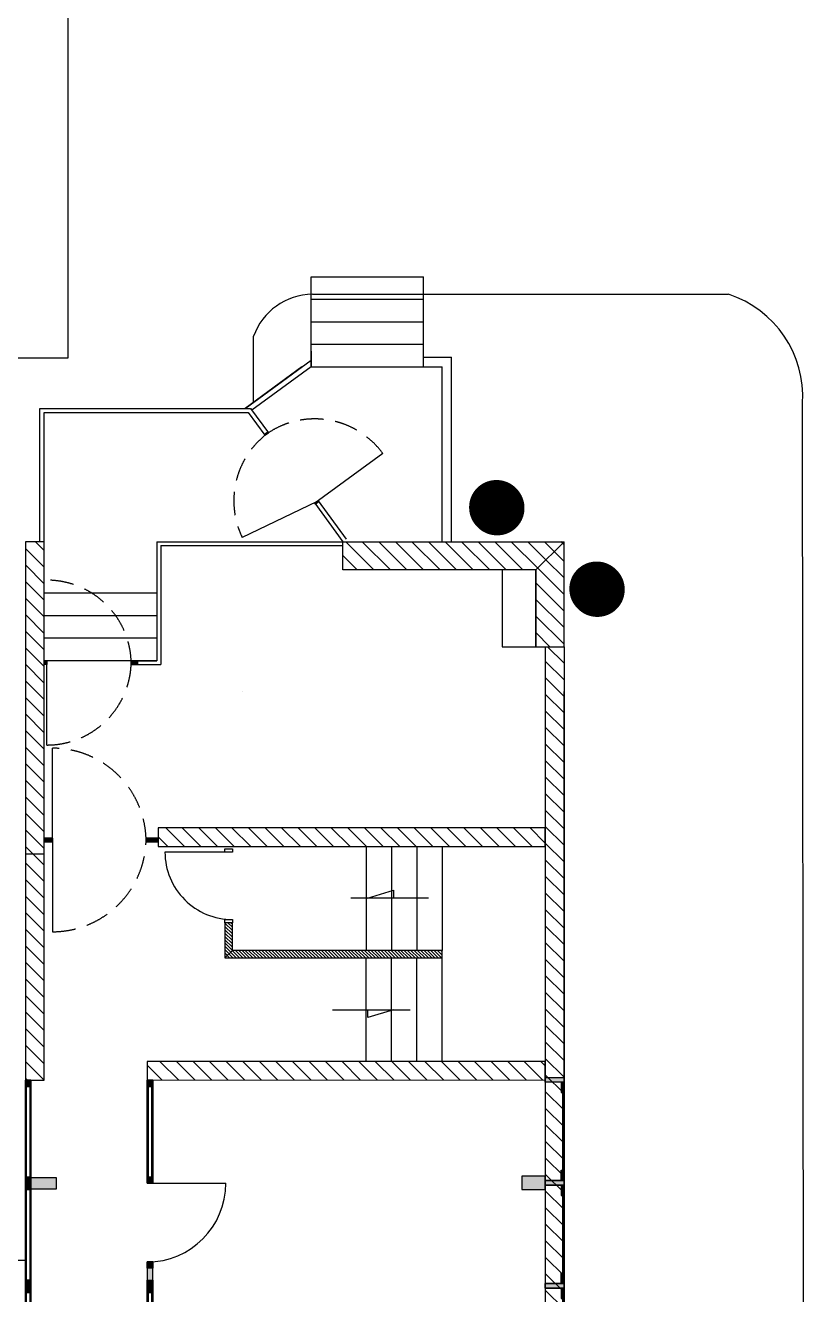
# Model space of a CAD drawing. Header units: inches. Extents: x -116118 to 73671, y 138219 to 302509.
# Drawn here: x -3996 to 6817, y 247785 to 265404 of the extents above; entities that cross this region are included whole.
import ezdxf

# ---------------------------------------------------------------- set-up
doc = ezdxf.new("R2010")
doc.units = ezdxf.units.IN
doc.header["$MEASUREMENT"] = 0
doc.linetypes.add('CACHE', pattern=[0.375, 0.25, -0.125])
doc.layers.get('0').update_dxf_attribs({"color": 250})
for name, color, linetype in [('001 SEC IP Cameras Outside', 20, 'Continuous'), ('1-Hach-Structure', 1, 'Continuous'), ('1-Structure', 7, 'Continuous'), ('1-Structure-Poteaux', 7, 'Continuous'), ('2-Escaliers', 7, 'Continuous'), ('3-Portes', 18, 'Continuous'), ('4-Cloison', 10, 'Continuous'), ('4-Fenetre', 172, 'Continuous'), ('4-Porte-Bureau', 7, 'Continuous')]:
    doc.layers.add(name, color=color, linetype=linetype)
doc.layers.add('OM-CONV-IDEN', color=7, linetype='Continuous', lineweight=25)
pattern_1 = [(315, (-2715.1, 45911.05), (-88.38835, -88.38835), [])]
pattern_2 = [(315, (-2715.1, 45761.05), (-88.38835, -88.38835), [])]

# ---------------------------------------------------------------- blocks, each defined once
blk = doc.blocks.new('A$C59E363AE')
at = {"layer": '4-Cloison'}
h = blk.add_hatch(color=2, dxfattribs=at)
h.paths.add_polyline_path([(10, 1035), (50, 1035), (50, 65), (10, 65)], flags=16)
h.paths.add_polyline_path([(60, 1100), (0, 1100), (0, 0), (60, 0)])
h.paths.add_polyline_path([(60, 0), (0, 0), (0, 65), (60, 65)], flags=17)
h.paths.add_polyline_path([(60, 1035), (0, 1035), (0, 1100), (60, 1100)], flags=17)
for points in [[(60, 1035), (0, 1035), (0, 1100), (60, 1100)], [(60, 0), (0, 0), (0, 65), (60, 65)]]:
    blk.add_hatch(color=109, dxfattribs=at).paths.add_polyline_path(points)
blk.add_lwpolyline([(60, 1100), (0, 1100), (0, 0), (60, 0)], close=True, dxfattribs=at)
at = {"layer": '4-Cloison', "color": 109}
for points in [[(60, 1035), (0, 1035), (0, 1100), (60, 1100)], [(60, 0), (0, 0), (0, 65), (60, 65)]]:
    blk.add_lwpolyline(points, close=True, dxfattribs=at)
at = {"layer": '4-Cloison', "color": 5}
blk.add_lwpolyline([(10, 1035), (50, 1035), (50, 65), (10, 65)], close=True, dxfattribs=at)
blk = doc.blocks.new('A$C32B447F6')
at = {"layer": '1-Structure-Poteaux'}
blk.add_hatch(color=109, dxfattribs=at).paths.add_polyline_path([(270, 125), (0, 125), (0, 0), (270, 0)])
at = {"layer": '1-Structure-Poteaux', "color": 109}
blk.add_lwpolyline([(270, 125), (0, 125), (0, 0), (270, 0)], close=True, dxfattribs=at)
blk = doc.blocks.new('A$C754B23A9')
at = {"layer": '1-Structure-Poteaux'}
blk.add_hatch(color=0, dxfattribs=at).paths.add_polyline_path([(0, 140), (250, 140), (250, 0), (0, 0)])
at = {"layer": '1-Structure-Poteaux', "color": 0}
blk.add_lwpolyline([(0, 140), (250, 140), (250, 0), (0, 0)], close=True, dxfattribs=at)
blk = doc.blocks.new('A$C2E6245AF')
at = {"layer": '4-Fenetre'}
for points in [[(200, 1150), (0, 1150), (0, 1100), (200, 1100)], [(30, 990), (0, 990), (0, 1100), (30, 1100)], [(30, 160), (0, 160), (0, 50), (30, 50)], [(200, 0), (0, 0), (0, 50), (200, 50)]]:
    blk.add_hatch(color=0, dxfattribs=at).paths.add_polyline_path(points)
at = {"layer": '4-Fenetre', "color": 0}
for points in [[(200, 1150), (0, 1150), (0, 1100), (200, 1100)], [(30, 990), (0, 990), (0, 1100), (30, 1100)], [(30, 160), (0, 160), (0, 50), (30, 50)], [(200, 0), (0, 0), (0, 50), (200, 50)]]:
    blk.add_lwpolyline(points, close=True, dxfattribs=at)
at = {"layer": '4-Fenetre'}
blk.add_lwpolyline([(10, 990), (16, 990), (16, 160), (10, 160)], close=True, dxfattribs=at)
blk = doc.blocks.new('A$C2873359B')
at = {"layer": '4-Porte-Bureau', "color": 109}
blk.add_line((0, 840), (840, 840), dxfattribs=at)
blk.add_arc((0, 840), 840, 270, 0, dxfattribs=at)
blk = doc.blocks.new('A$C75424ECB')
at = {"layer": '4-Cloison'}
h = blk.add_hatch(color=2, dxfattribs=at)
h.paths.add_polyline_path([(60, 260), (0, 260), (0, 0), (60, 0)])
h.paths.add_polyline_path([(60, 0), (0, 0), (0, 65), (60, 65)], flags=17)
h.paths.add_polyline_path([(60, 195), (0, 195), (0, 260), (60, 260)], flags=17)
for points in [[(60, 195), (0, 195), (0, 260), (60, 260)], [(60, 0), (0, 0), (0, 65), (60, 65)]]:
    blk.add_hatch(color=109, dxfattribs=at).paths.add_polyline_path(points)
at = {"layer": '4-Cloison', "color": 109}
for points in [[(60, 195), (0, 195), (0, 260), (60, 260)], [(60, 0), (0, 0), (0, 65), (60, 65)]]:
    blk.add_lwpolyline(points, close=True, dxfattribs=at)
at = {"layer": '4-Cloison'}
blk.add_lwpolyline([(60, 260), (0, 260), (0, 0), (60, 0)], close=True, dxfattribs=at)
blk = doc.blocks.new('A$C74B3612B')
at = {"layer": '4-Porte-Bureau', "color": 109}
blk.add_line((0, 1100), (840, 1100), dxfattribs=at)
for name, p in [('A$C2873359B', (0, 260)), ('A$C75424ECB', (0, 0))]:
    blk.add_blockref(name, p, dxfattribs=at)
blk = doc.blocks.new('A$C75522CAF')
at = {"layer": '4-Porte-Bureau'}
blk.add_line((755, 0), (755, 720), dxfattribs=at)
for points in [[(35, 0), (0, 0), (0, 80), (35, 80)], [(790, 0), (755, 0), (755, 80), (790, 80)]]:
    blk.add_lwpolyline(points, close=True, dxfattribs=at)
blk.add_arc((755, 0), 720, 90, 180, dxfattribs=at)
blk = doc.blocks.new('SETUP')
at = {"layer": '1-Hach-Structure'}
h = blk.add_hatch(dxfattribs=at)
h.set_pattern_fill('ANSI31', color=0, scale=1000, style=0)
h.set_pattern_definition(pattern_2)
edge = h.paths.add_edge_path()
edge.add_line((200, -26575), (0, -26575))
edge.add_line((200, -26575), (200, -200))
edge.add_line((0, -26575), (0, 0))
h = blk.add_hatch(dxfattribs=at)
h.set_pattern_fill('ANSI31', color=0, scale=1000, style=0)
h.set_pattern_definition([(315, (-2915.1, 4676.43), (-88.38835, -88.38835), [])])
h.paths.add_polyline_path([(200, -22145), (4450, -22145), (4450, -21945), (200, -21950)])
h = blk.add_hatch(dxfattribs=at)
h.set_pattern_fill('ANSI31', color=0, scale=1000, style=0)
h.set_pattern_definition([(315, (-2715.1, 4676.43), (-88.38835, -88.38835), [])])
h.paths.add_polyline_path([(5550, -27695), (5750, -27695), (5750, -21945), (5550, -21945)])
h = blk.add_hatch(dxfattribs=at)
h.set_pattern_fill('ANSI31', color=0, scale=1000, style=0)
h.set_pattern_definition(pattern_2)
h.paths.add_polyline_path([(200, -24640), (4332, -24640), (4332, -24440), (200, -24440)])
h = blk.add_hatch(dxfattribs=at)
h.set_pattern_fill('ANSI31', color=0, scale=1000, style=0)
h.set_pattern_definition(pattern_1)
h.paths.add_polyline_path([(0, -27695), (300, -27395), (300, -26575), (0, -26575)])
h = blk.add_hatch(dxfattribs=at)
h.set_pattern_fill('ANSI31', color=0, scale=1000, style=0)
h.set_pattern_definition(pattern_1)
h.paths.add_polyline_path([(300, -27395), (2360, -27395), (2360, -27695), (0, -27695)])
at = {"layer": '2-Escaliers'}
h = blk.add_hatch(dxfattribs=at)
h.set_pattern_fill('ANSI31', color=0, scale=200, style=0)
h.set_pattern_definition([(315, (-2715.102, 4676.43), (-17.67767, -17.67767), [])])
h.paths.add_polyline_path([(1302, -23332), (3540, -23332), (3620, -23252), (1302, -23252)])
at = {"layer": '3-Portes'}
for points in [[(4461, -24491), (4332, -24491), (4332, -24531), (4461, -24531)], [(5461, -24531), (5550, -24531), (5550, -24491), (5461, -24491)], [(4620, -26385), (4550, -26385), (4550, -26425), (4620, -26425)], [(5520, -26385), (5550, -26385), (5550, -26425), (5520, -26425)]]:
    blk.add_hatch(color=0, dxfattribs=at).paths.add_polyline_path(points)
at = {"layer": '4-Cloison'}
h = blk.add_hatch(dxfattribs=at)
h.set_pattern_fill('ANSI31', color=0, scale=200, style=0)
h.set_pattern_definition([(315, (-2509.575, 49829.322), (-17.6776695, -17.6776695), [])])
h.paths.add_polyline_path([(3620, -23252), (3540, -23332), (3540, -23627), (3620, -23627)])
at = {"ltscale": 100}
blk.add_line((5750, -20021), (14930, -20021), dxfattribs=at)
blk.add_lwpolyline([(5295, -29655), (7504, -29655), (7504, -35862), (5295, -35862)], close=True, dxfattribs=at)
at = {"layer": '1-Hach-Structure', "color": 0}
blk.add_lwpolyline([(5550, -27695), (5750, -27695), (5750, -21945), (5550, -21945)], close=True, dxfattribs=at)
at = {"layer": '1-Structure', "color": 0}
for p, q in [((0, -26575), (0, 0)), ((200, -26575), (200, -200)), ((5750, -24363), (5550, -24363)), ((200, -26575), (0, -26575)), ((2700, -29565), (3333, -29102)), ((2800, -29563), (3405, -29120))]:
    blk.add_line(p, q, dxfattribs=at)
at = {"layer": '1-Structure', "color": 0, "ltscale": 100}
for p, q in [((1200, -27695), (1200, -29665)), ((1300, -27695), (1300, -29565)), ((1400, -29665), (1200, -29665)), ((1500, -29565), (1300, -29565)), ((2700, -29729), (2700, -29565))]:
    blk.add_line(p, q, dxfattribs=at)
at = {"layer": '1-Structure', "color": 0}
for points in [[(200, -22145), (4450, -22145), (4450, -21945), (200, -21950)], [(200, -24640), (4332, -24640), (4332, -24440), (200, -24440)], [(0, -27695), (300, -27395), (300, -26575), (0, -26575)], [(300, -27395), (2360, -27395), (2360, -27695), (0, -27695)]]:
    blk.add_lwpolyline(points, close=True, dxfattribs=at)
at = {"layer": '1-Structure-Poteaux', "color": 0}
blk.add_lwpolyline([(660, -26575), (300, -26575), (300, -27395), (660, -27395)], close=True, dxfattribs=at)
blk.add_lwpolyline([(660, -26575), (300, -26575), (300, -27395), (660, -27395)], close=True, dxfattribs=at)
blk.add_lwpolyline([(660, -26575), (300, -26575), (300, -27395), (660, -27395)], close=True, dxfattribs=at)
at = {"layer": '2-Escaliers', "color": 0}
for p, q in [((1302, -22145), (1302, -23252)), ((1572, -22145), (1572, -23252)), ((1842, -22145), (1842, -23252)), ((2112, -22145), (2112, -23252)), ((1820, -22698), (2095, -22614)), ((2095, -22614), (2095, -22698)), ((2471, -22698), (1641, -22698)), ((1302, -24439), (1302, -23332)), ((1572, -24439), (1572, -23332)), ((1842, -24439), (1842, -23332)), ((2112, -24439), (2112, -23332)), ((1446, -23891), (2276, -23891)), ((2098, -23891), (1822, -23975)), ((1822, -23975), (1822, -23891)), ((4345, -26425), (5550, -26425)), ((4345, -26665), (5550, -26665)), ((4345, -26905), (5550, -26905)), ((4345, -27145), (5550, -27145))]:
    blk.add_line(p, q, dxfattribs=at)
at = {"layer": '2-Escaliers', "color": 0, "ltscale": 100}
for p, q in [((2700, -29565), (1500, -29565)), ((2700, -29805), (1500, -29805)), ((2700, -30045), (1500, -30045)), ((2700, -30285), (1500, -30285)), ((2700, -30525), (1500, -30525))]:
    blk.add_line(p, q, dxfattribs=at)
at = {"layer": '2-Escaliers', "color": 0}
blk.add_lwpolyline([(1302, -23332), (3540, -23332), (3620, -23252), (1302, -23252)], close=True, dxfattribs=at)
at = {"layer": '3-Portes', "color": 0}
for p, q in [((5461, -24531), (5461, -23531)), ((5461, -24491), (5461, -25491)), ((5520, -25525), (5520, -26425)), ((1935, -28638), (2661, -28107))]:
    blk.add_line(p, q, dxfattribs=at)
at = {"layer": '3-Portes', "color": 0, "ltscale": 100}
for p, q in [((2643, -28120), (3436, -27742)), ((3347, -29120), (3333, -29102)), ((3405, -29120), (3347, -29120))]:
    blk.add_line(p, q, dxfattribs=at)
at = {"layer": '3-Portes', "color": 0}
for points in [[(4461, -24491), (4332, -24491), (4332, -24531), (4461, -24531)], [(5461, -24531), (5550, -24531), (5550, -24491), (5461, -24491)], [(4620, -26385), (4550, -26385), (4550, -26425), (4620, -26425)], [(5520, -26385), (5550, -26385), (5550, -26425), (5520, -26425)]]:
    blk.add_lwpolyline(points, close=True, dxfattribs=at)
for points in [[(2655, -28098), (2619, -28125), (2625, -28133), (2661, -28107), (2655, -28098)], [(3193, -28833), (3156, -28859), (3162, -28867), (3199, -28841), (3193, -28833)]]:
    blk.add_lwpolyline(points, dxfattribs=at)
at = {"layer": '3-Portes', "color": 0, "linetype": 'CACHE', "ltscale": 1000}
for centre, radius, start, end in [((5461, -24531), 1000, 90, 180), ((5461, -24491), 1000, 180, 270), ((5520, -26425), 900, 90, 180), ((5520, -26385), 900, 180, 270), ((2625, -28133), 900, 306.1944, 25.7366), ((2661, -28107), 900, 216.1944, 306.1944)]:
    blk.add_arc(centre, radius, start, end, dxfattribs=at)
at = {"layer": '4-Cloison', "color": 0}
blk.add_lwpolyline([(3620, -23252), (3540, -23332), (3540, -23627), (3620, -23627)], close=True, dxfattribs=at)
at = {"layer": '4-Fenetre', "color": 0}
for p, q in [((4305, -27655), (4305, -26385)), ((4550, -26385), (4305, -26385)), ((4345, -27695), (4345, -26425)), ((4550, -26425), (4345, -26425)), ((2625, -28133), (2324, -27722)), ((4305, -27655), (2360, -27655)), ((4345, -27695), (2360, -27695)), ((2661, -28107), (2360, -27695)), ((5550, -27695), (5550, -29075)), ((5595, -27695), (5595, -29120)), ((3347, -29120), (3156, -28859)), ((3370, -29075), (3193, -28833)), ((5595, -29120), (3347, -29120)), ((5550, -29075), (3370, -29075))]:
    blk.add_line(p, q, dxfattribs=at)
at = {"layer": '1-Structure-Poteaux', "color": 0, "xscale": -1, "rotation": 180}
for name, p in [('A$C2E6245AF', (0, -18625)), ('A$C2E6245AF', (0, -19725)), ('A$C2E6245AF', (0, -20825)), ('A$C754B23A9', (200, -20780)), ('A$C32B447F6', (5420, -20782))]:
    blk.add_blockref(name, p, dxfattribs=at)
at = {"layer": '4-Cloison', "color": 0, "xscale": -1, "rotation": 180}
for p in [(4390, -18645), (5690, -18645), (5690, -19745), (4390, -20845), (5690, -20845)]:
    blk.add_blockref('A$C59E363AE', p, dxfattribs=at)
at = {"layer": '4-Porte-Bureau', "color": 0}
for name, p, rotation in [('A$C74B3612B', (4450, -19745), 180), ('A$C75522CAF', (3540, -23627), 270)]:
    blk.add_blockref(name, p, dxfattribs=dict(at, rotation=rotation))

msp = doc.modelspace()

# ---------------------------------------------------------------- hatches: boundary and pattern name
at = {"layer": '001 SEC IP Cameras Outside', "lineweight": 9, "ltscale": 100}
h = msp.add_hatch(dxfattribs=at)
h.set_pattern_fill('ANSI31', color=4)
h.set_pattern_definition([(45, (45640.94553, 54781.23464), (-0.08838834765, 0.08838834765), [])])
h.paths.add_polyline_path([(2169, 258709, 1), (2923, 258709, 1)])
h = msp.add_hatch(dxfattribs=at)
h.set_pattern_fill('ANSI31', color=4)
h.set_pattern_definition([(45, (47032.44553, 53649.73464), (-0.08838834765, 0.08838834765), [])])
h.paths.add_polyline_path([(3560, 257577, 1), (4314, 257577, 1)])

# ---------------------------------------------------------------- linework, layer by layer
at = {"lineweight": 25, "ltscale": 100}
for p, q in [((-13, 261671), (1590, 261671)), ((1590, 261671), (5760, 261671)), ((-830, 260174), (-830, 261088)), ((6817, 228450), (6790, 260156)), ((-986, 256158), (-986, 256158)), ((3479, 222232), (3479, 256158))]:
    msp.add_line(p, q, dxfattribs=at)
for centre, radius, start, end in [((-5, 260796), 875, 90.5079, 160.5235), ((5302, 260252), 1491, 356.3305, 72.127)]:
    msp.add_arc(centre, radius, start, end, dxfattribs=at)
at = {"layer": 'OM-CONV-IDEN', "lineweight": 25, "ltscale": 100}
for p, q in [((-31, 260666), (-31, 261914)), ((1529, 260666), (1529, 261914)), ((1659, 260796), (1529, 260796)), ((-947, 260088), (-31, 260758))]:
    msp.add_line(p, q, dxfattribs=at)

# ---------------------------------------------------------------- block references
at = {"xscale": 1.3, "yscale": 1.3, "zscale": 1.3, "rotation": 180}
msp.add_blockref('SETUP', (3479, 222232), dxfattribs=at)

doc.saveas('drawing.dxf')
